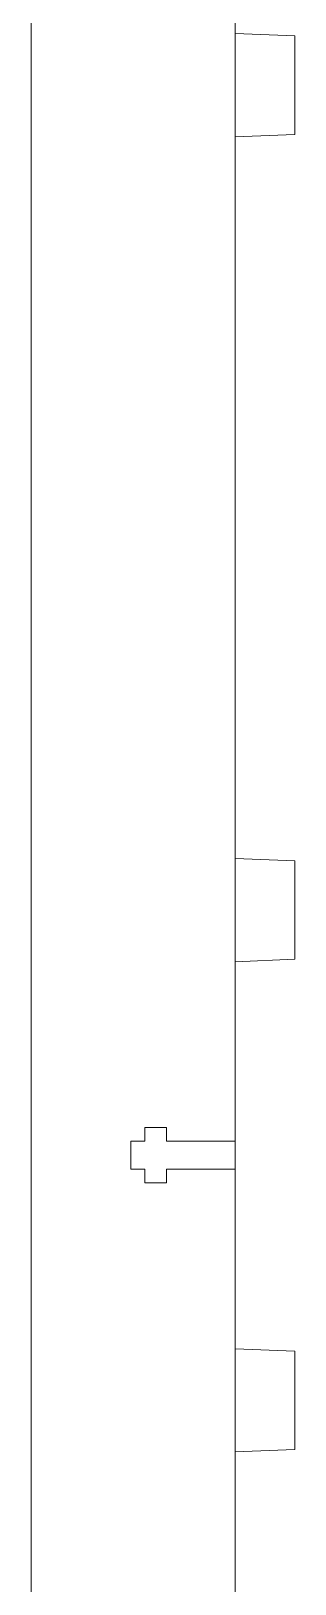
# Model space of a CAD drawing. Header units: millimetres. Extents: x -1390 to 6316, y -1840 to 2435.
# Drawn here: x 3466.4 to 3488, y -432.1 to -305.4 of the extents above; entities that cross this region are included whole.
import ezdxf

# ---------------------------------------------------------------- set-up
doc = ezdxf.new("R2010")
doc.units = ezdxf.units.MM
doc.layers.add('New Bottom board', color=1, linetype='CONTINUOUS', lineweight=0, true_color=0xff0000)
doc.layers.add('Referance lines', color=3, linetype='CONTINUOUS', lineweight=0, true_color=0x00ff00)

msp = doc.modelspace()

# ---------------------------------------------------------------- linework, layer by layer
at = {"layer": 'New Bottom board', "color": 1, "true_color": 0xff0000}
for p, q in [((3483.12, -290.93), (3483.12, -305.58)), ((3483.12, -305.58), (3487.99, -305.78)), ((3487.99, -305.78), (3487.99, -313.81)), ((3487.99, -313.81), (3483.12, -314.01)), ((3483.12, -314.01), (3483.12, -372.91)), ((3483.12, -372.91), (3487.99, -373.11)), ((3487.99, -373.11), (3487.99, -381.14)), ((3487.99, -381.14), (3483.12, -381.34)), ((3483.12, -381.34), (3483.12, -395.98)), ((3483.12, -381.34), (3483.12, -411.34)), ((3477.5, -394.86), (3475.74, -394.86)), ((3475.74, -394.86), (3475.74, -395.98)), ((3477.5, -395.98), (3477.5, -394.86)), ((3475.74, -395.98), (3474.59, -395.98)), ((3474.59, -395.98), (3474.59, -398.27)), ((3483.12, -395.98), (3477.5, -395.98)), ((3474.59, -398.27), (3475.74, -398.27)), ((3475.74, -398.27), (3475.74, -399.39)), ((3477.5, -399.39), (3477.5, -398.27)), ((3477.5, -398.27), (3483.12, -398.27)), ((3483.12, -398.27), (3483.12, -412.92)), ((3475.74, -399.39), (3477.5, -399.39)), ((3483.12, -412.92), (3487.99, -413.12)), ((3487.99, -413.12), (3487.99, -421.15)), ((3487.99, -421.15), (3483.12, -421.35)), ((3483.12, -421.35), (3483.12, -480.25))]:
    msp.add_line(p, q, dxfattribs=at)
at = {"layer": 'Referance lines'}
for p, q in [((3483.12, 95.8), (3483.12, -997.38)), ((3466.44, -450.79), (3466.44, -110.56))]:
    msp.add_line(p, q, dxfattribs=at)
at = {"layer": 'Referance lines', "color": 3, "true_color": 0x00ff00}
msp.add_line((3483.12, -44.11), (3483.12, -857.47), dxfattribs=at)

doc.saveas('drawing.dxf')
